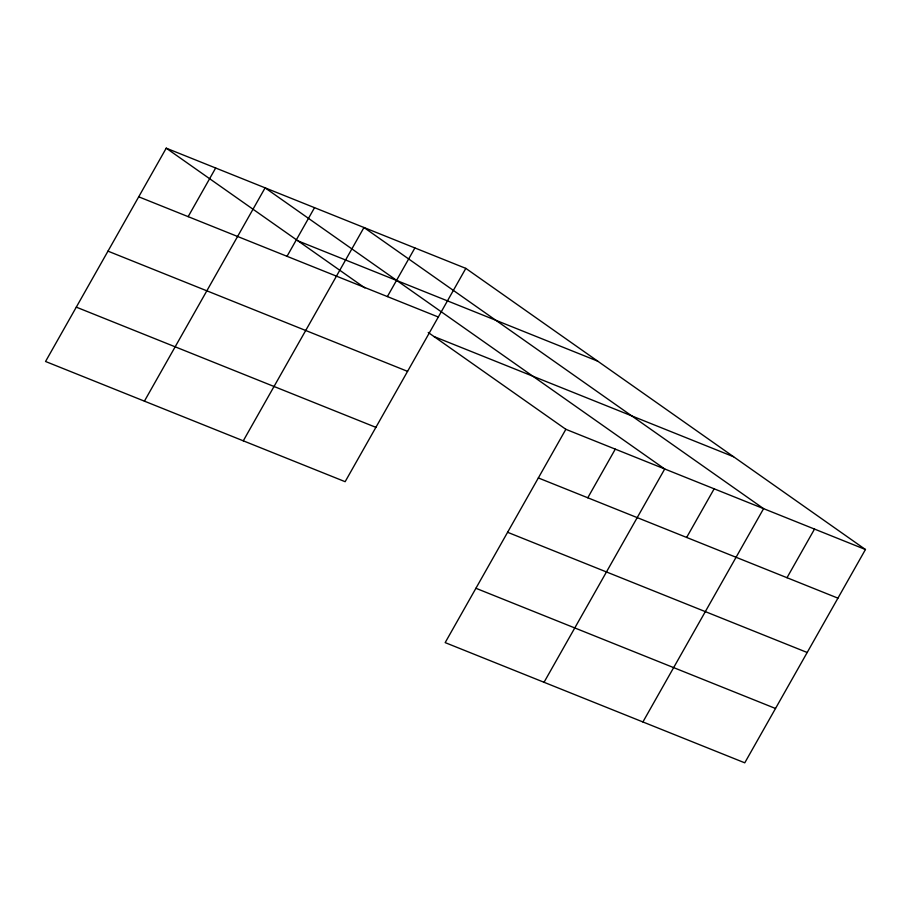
<?xml version="1.0" encoding="UTF-8"?>
<svg xmlns="http://www.w3.org/2000/svg" width="911" height="911" viewBox="0 0 911 911"><rect width="100%" height="100%" fill="white"/><g stroke="black" fill="none" stroke-linecap="round" stroke-linejoin="round"><path stroke-width="1.37" d="M465.828 268.381L166.235 148.174L45.55 361.485L345.144 481.691L465.828 268.381L865.45 549.515L744.765 762.826L445.172 642.619L565.856 429.309L865.45 549.515M188.156 216.647L215.668 168.011M144.416 401.147L265.101 187.848L664.723 468.983L544.038 682.282M287.022 256.31L314.534 207.674M243.283 440.822L363.967 227.511L763.589 508.645L642.904 721.956M387.38 296.576L414.892 247.951M587.777 497.782L615.289 449.146M686.643 537.444L714.156 488.808M787.002 577.711L814.514 529.086M298.113 240.948L597.707 361.155M138.723 196.81L438.316 317.017M433.978 336.535L733.571 456.741M107.976 251.151L407.57 371.358M538.344 477.945L837.938 598.151M76.296 307.144L375.89 427.35M507.598 532.286L807.192 652.492M475.918 588.278L775.512 708.485M166.235 148.174L364.89 287.933M428.227 332.481L565.856 429.309"/></g></svg>
